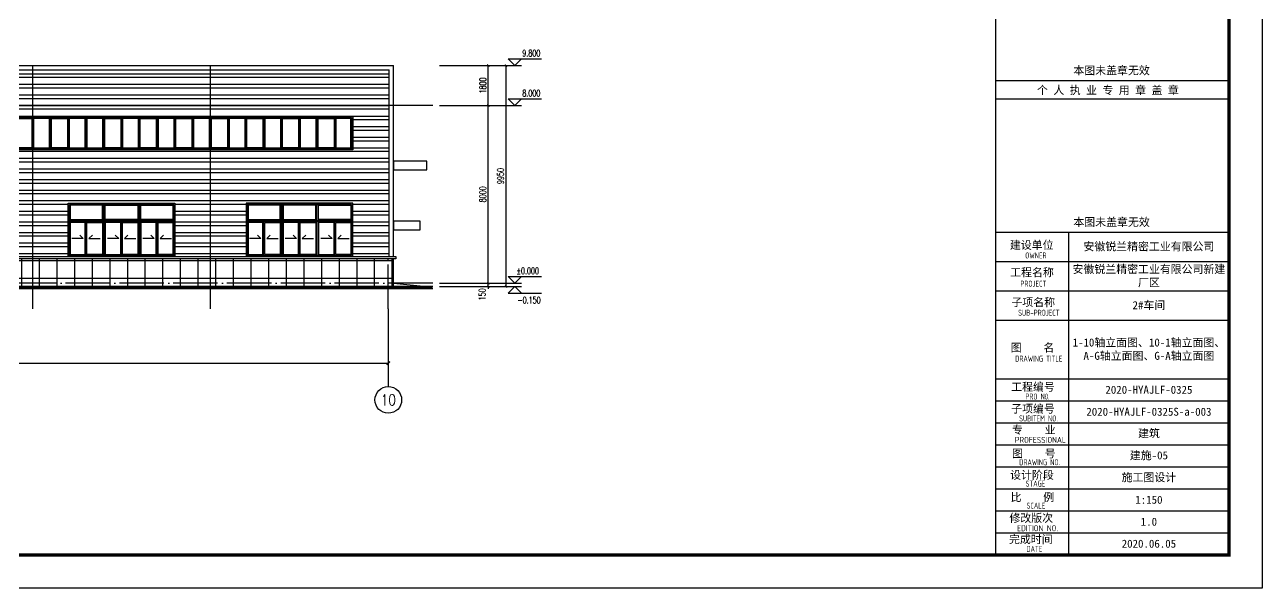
# Model space of a CAD drawing. Extents: x 170967 to 297117, y -33682 to 593582.
# Drawn here: x 241431 to 297117, y 109873 to 135235 of the extents above; entities that cross this region are included whole.
import ezdxf
from ezdxf.enums import TextEntityAlignment as Align

# ---------------------------------------------------------------- set-up
doc = ezdxf.new("R2010")
doc.units = 0
doc.header["$LTSCALE"] = 1000
doc.header["$MEASUREMENT"] = 0
doc.linetypes.add('DOTE', pattern=[2.42, 2, -0.2, 0.02, -0.2])
doc.layers.get('Defpoints').update_dxf_attribs({"color": 250})
for name, color, linetype in [('0 - 立面线', 7, 'Continuous'), ('0-建筑立面', 255, 'Continuous'), ('AXIS', 171, 'Continuous'), ('AXIS_TEXT', 7, 'Continuous'), ('DIM_ELEV', 171, 'Continuous'), ('DOTE', 14, 'DOTE'), ('PUB_TEXT', 7, 'Continuous'), ('PUB_TITLE', 171, 'Continuous'), ('TK', 4, 'Continuous'), ('WINDOW', 140, 'Continuous'), ('填充', 8, 'Continuous')]:
    doc.layers.add(name, color=color, linetype=linetype)
doc.styles.add('_TCH_AXIS', font='COMPLEX', dxfattribs={"bigfont": 'GBCBIG'})
doc.styles.add('_TCH_DIM', font='SIMPLEX', dxfattribs={"bigfont": 'GBCBIG'})
doc.styles.add('_TCH_DIM_T3', font='SIMPLEX', dxfattribs={"width": 0.705882, "bigfont": 'GBCBIG'})
doc.styles.add('COMPLEX', font='COMPLEX')
doc.styles.add('TSSD_REIN', font='tssdeng.shx', dxfattribs={"width": 0.7, "bigfont": 'tssdchn.shx'})
doc.styles.add('图签宋体', font='', dxfattribs={"height": 300})
doc.styles.get('图签宋体').set_extended_font_data('NSimSun')
doc.dimstyles.new('_TCH_ARCH&&100', dxfattribs={"dimtxt": 297.5, "dimasz": 100, "dimexe": 250, "dimexo": 300, "dimgap": 100, "dimtad": 1, "dimdec": 0, "dimzin": 0, "dimdsep": 46, "dimtxsty": '_TCH_DIM_T3', "dimblk": 'ARCHTICK', "dimcen": 0.09, "dimclrt": 7, "dimazin": 2, "dimtfac": 1, "dimtdec": 0, "dimtix": 1, "dimtmove": 2, "dimatfit": 3, "dimfxl": 0, "dimtolj": 1, "dimtzin": 0, "dimarcsym": 0})
doc.dimstyles.new('_TCH_ARCH&&150', dxfattribs={"dimtxt": 446.25, "dimasz": 150, "dimexe": 375, "dimexo": 450, "dimgap": 189.375, "dimtad": 1, "dimdec": 0, "dimzin": 0, "dimdsep": 46, "dimtxsty": '_TCH_DIM_T3', "dimblk": 'ARCHTICK', "dimcen": 0.09, "dimclrt": 7, "dimazin": 2, "dimtfac": 1, "dimtdec": 0, "dimtix": 1, "dimtmove": 2, "dimatfit": 3, "dimfxl": 0, "dimtolj": 1, "dimtzin": 0, "dimarcsym": 0})

# ---------------------------------------------------------------- blocks, each defined once
blk = doc.blocks.new('A$C7BE47643')
at = {"layer": 'WINDOW'}
for p, q in [((800, 50), (800, 1575)), ((2400, 50), (2400, 1575)), ((4000, 50), (4000, 1575))]:
    blk.add_line(p, q, dxfattribs=at)
for points in [[(0, 0), (4800, 0), (4800, 2400), (0, 2400)], [(50, 50), (4750, 50), (4750, 2350), (50, 2350)], [(1575, 2350), (1625, 2350), (1625, 50), (1575, 50)], [(3175, 2350), (3225, 2350), (3225, 50), (3175, 50)], [(4750, 1625), (4750, 1575), (50, 1575), (50, 1625)]]:
    blk.add_lwpolyline(points, close=True, dxfattribs=at)
at = {"layer": 'WINDOW', "color": 252}
for points in [[(1535, 2310), (90, 2310), (90, 1665), (1535, 1665)], [(3135, 2310), (1665, 2310), (1665, 1665), (3135, 1665)], [(3265, 2310), (4710, 2310), (4710, 1665), (3265, 1665)], [(760, 1535), (90, 1535), (90, 90), (760, 90)], [(840, 1535), (1535, 1535), (1535, 90), (840, 90)], [(2360, 1535), (1665, 1535), (1665, 90), (2360, 90)], [(2440, 1535), (3135, 1535), (3135, 90), (2440, 90)], [(3960, 1535), (3265, 1535), (3265, 90), (3960, 90)], [(4040, 1535), (4710, 1535), (4710, 90), (4040, 90)]]:
    blk.add_lwpolyline(points, close=True, dxfattribs=at)
at = {"layer": 'WINDOW'}
for points in [[(515, 972), (671, 813), (160, 813)], [(1085, 972), (929, 813), (1440, 813)], [(2115, 972), (2271, 813), (1760, 813)], [(2685, 972), (2529, 813), (3040, 813)], [(3715, 972), (3871, 813), (3360, 813)], [(4285, 972), (4129, 813), (4640, 813)]]:
    blk.add_lwpolyline(points, dxfattribs=at)
blk = doc.blocks.new('A$C3DA31D5A')
at = {"layer": 'WINDOW'}
for p, q in [((54400, 1450), (54400, 50)), ((55200, 1450), (55200, 50)), ((56000, 1450), (56000, 50)), ((56800, 1450), (56800, 50)), ((57600, 1450), (57600, 50)), ((58400, 1450), (58400, 50)), ((59200, 1450), (59200, 50)), ((60000, 1450), (60000, 50)), ((60800, 1450), (60800, 50)), ((61600, 1450), (61600, 50)), ((62400, 1450), (62400, 50)), ((63200, 1450), (63200, 50)), ((64000, 1450), (64000, 50)), ((64800, 1450), (64800, 50)), ((65600, 1450), (65600, 50)), ((66400, 1450), (66400, 50)), ((67200, 1450), (67200, 50)), ((68000, 1450), (68000, 50)), ((68800, 1450), (68800, 50))]:
    blk.add_line(p, q, dxfattribs=at)
for points in [[(68800, 0), (0, 0), (0, 1500), (68800, 1500)], [(68750, 50), (50, 50), (50, 1450), (68750, 1450)]]:
    blk.add_lwpolyline(points, close=True, dxfattribs=at)
at = {"layer": 'WINDOW', "color": 251}
for points in [[(54360, 90), (53640, 90), (53640, 1410), (54360, 1410)], [(54440, 90), (55160, 90), (55160, 1410), (54440, 1410)], [(55960, 90), (55240, 90), (55240, 1410), (55960, 1410)], [(56040, 90), (56760, 90), (56760, 1410), (56040, 1410)], [(56840, 90), (57560, 90), (57560, 1410), (56840, 1410)], [(58360, 90), (57640, 90), (57640, 1410), (58360, 1410)], [(58440, 90), (59160, 90), (59160, 1410), (58440, 1410)], [(59960, 90), (59240, 90), (59240, 1410), (59960, 1410)], [(60040, 90), (60760, 90), (60760, 1410), (60040, 1410)], [(61560, 90), (60840, 90), (60840, 1410), (61560, 1410)], [(61640, 90), (62360, 90), (62360, 1410), (61640, 1410)], [(63160, 90), (62440, 90), (62440, 1410), (63160, 1410)], [(63240, 90), (63960, 90), (63960, 1410), (63240, 1410)], [(64760, 90), (64040, 90), (64040, 1410), (64760, 1410)], [(64840, 90), (65560, 90), (65560, 1410), (64840, 1410)], [(66360, 90), (65640, 90), (65640, 1410), (66360, 1410)], [(66440, 90), (67160, 90), (67160, 1410), (66440, 1410)], [(67960, 90), (67240, 90), (67240, 1410), (67960, 1410)], [(68040, 90), (68710, 90), (68710, 1410), (68040, 1410)]]:
    blk.add_lwpolyline(points, close=True, dxfattribs=at)
blk = doc.blocks.new('GeYuanFrame_23765231', base_point=(20.09, 4.53))
at = {"layer": 'PUB_TITLE'}
blk.add_lwpolyline([(803.09, 14.53), (803.09, 111.33)], dxfattribs=at)
at = {"layer": 'TK'}
for p, q in [((781.09, 102.53), (851.09, 102.53)), ((781.09, 93.73), (851.09, 93.73)), ((781.09, 84.93), (803.09, 84.93)), ((781.09, 84.93), (851.09, 84.93)), ((781.09, 67.37), (851.09, 67.37)), ((781.09, 67.33), (851.09, 67.33)), ((781.09, 60.77), (851.09, 60.77)), ((781.09, 54.17), (851.09, 54.17)), ((781.09, 47.57), (851.09, 47.57)), ((781.09, 40.97), (851.09, 40.97)), ((781.09, 34.37), (851.09, 34.37)), ((781.09, 27.77), (851.09, 27.77)), ((781.09, 21.17), (851.09, 21.17)), ((781.09, 14.53), (851.09, 14.53))]:
    blk.add_line(p, q, dxfattribs=at)
blk.add_lwpolyline([(20.09, 4.53), (20.09, 598.53), (861.09, 598.53), (861.09, 4.53)], close=True, dxfattribs=at)
at = {"layer": 'TK', "const_width": 1}
blk.add_lwpolyline([(45.09, 588.53), (851.09, 588.53), (851.09, 14.53), (45.09, 14.53)], close=True, dxfattribs=at)
at = {"layer": 'TK'}
for points, const_width in [([(781.09, 588.53), (781.09, 14.53)], 0.4), ([(781.09, 156.83), (851.09, 156.83)], 0.35), ([(781.09, 111.33), (851.09, 111.33)], 0.35), ([(781.09, 67.37), (851.09, 67.37)], 0.35)]:
    blk.add_lwpolyline(points, dxfattribs=dict(at, const_width=const_width))
blk.add_lwpolyline([(781.09, 151.33), (851.09, 151.33)], dxfattribs=at)
at = {"layer": 'TK', "style": '图签宋体'}
for s, p in [('本图未盖章无效', (804.43, 158.7)), ('个 人 执 业 专 用 章 盖 章', (793.52, 152.77)), ('本图未盖章无效', (804.43, 113.2)), ('建设单位', (785.39, 106.33)), ('工程名称', (785.47, 98.12)), ('子项名称', (785.85, 89.14)), ('图    名', (785.63, 75.5)), ('工程编号', (785.77, 63.77)), ('子项编号', (785.77, 57.19)), ('专    业', (786.01, 50.88)), ('图    号', (786.02, 43.77)), ('设计阶段', (785.45, 37.32)), ('比    例', (785.59, 30.63)), ('修改版次', (785.24, 24.41)), ('完成时间', (785.11, 18.02))]:
    blk.add_text(s, height=2.4, dxfattribs=at).set_placement(p)
at = {"layer": 'TK', "style": 'TSSD_REIN'}
for s, width, p in [('OWNER', 0.7, (789.98, 103.48)), ('PROJECT', 0.7, (788.52, 95.02)), ('SUB-PROJECT', 0.7, (787.86, 86.3)), ('DRAWING TITLE', 0.7, (786.97, 72.53)), ('PRO N0.', 0.7, (790.01, 61.15)), ('SUBITEM NO.', 0.7, (788.15, 54.58)), ('PROFESSIONAL', 0.8, (786.88, 48.15)), ('DRAWING NO.', 0.7, (788.19, 41.45)), ('STAGE', 0.7, (790.09, 35.03)), ('SCALE', 0.7, (790.38, 28.42)), ('EDITION NO.', 0.8, (787.53, 21.64)), ('DATE', 0.7, (790.33, 15.45))]:
    blk.add_text(s, height=1.8, dxfattribs=dict(at, width=width)).set_placement(p)
at = {"layer": 'TK', "char_height": 2.4, "width": 48, "attachment_point": 5, "style": '图签宋体'}
for s, insert in [('安徽锐兰精密工业有限公司', (827.09, 106.93)), ('安徽锐兰精密工业有限公司新建厂区', (827.09, 98.13)), ('2#车间', (827.09, 89.33)), ('1-10轴立面图、10-1轴立面图、A-G轴立面图、G-A轴立面图', (827.09, 76.13)), ('2020-HYAJLF-0325', (827.09, 64.07)), ('2020-HYAJLF-0325S-a-003', (827.09, 57.47)), ('建筑', (827.09, 50.87)), ('建施-05', (827.09, 44.27)), ('施工图设计', (827.09, 37.67)), ('1:150', (827.09, 31.07)), ('1.0', (827.09, 24.47)), ('2020.06.05', (827.09, 17.88))]:
    blk.add_mtext(s, dxfattribs=dict(at, insert=insert))
blk = doc.blocks.new('_AXISO')
blk.add_circle((0, 0), 0.5)
at = {"layer": 'AXIS_TEXT', "style": 'COMPLEX', "width": 1.041667}
blk.add_attdef('A', text='', height=0.56, dxfattribs=at).set_placement((-0.25, -0.28), (0.25, -0.28), align=Align.FIT)
blk = doc.blocks.new('_ArchTick')
at = {"color": 0, "linetype": 'ByBlock', "const_width": 0.4}
blk.add_lwpolyline([(-0.5, -0.5), (0.5, 0.5)], dxfattribs=at)
blk = doc.blocks.new('*D112')
at = {"layer": 'AXIS', "color": 0, "lineweight": -2}
for p, q in [((185790, 122000), (185790, 119625)), ((257790, 122000), (257790, 119625)), ((185790, 120000), (257790, 120000))]:
    blk.add_line(p, q, dxfattribs=at)
at = {"layer": 'Defpoints', "color": 0}
for p in [(185790, 122450), (257790, 122450), (257790, 120000)]:
    blk.add_point(p, dxfattribs=at)
at = {"layer": 'AXIS', "color": 0, "lineweight": -2, "xscale": 150, "yscale": 150, "zscale": 150, "rotation": 180}
blk.add_blockref('_ArchTick', (185790, 120000), dxfattribs=at)
at = {"layer": 'AXIS', "color": 0, "lineweight": -2, "xscale": 150, "yscale": 150, "zscale": 150}
blk.add_blockref('_ArchTick', (257790, 120000), dxfattribs=at)
at = {"layer": 'AXIS', "color": 7, "insert": (221790, 120412), "char_height": 446.2, "attachment_point": 5, "style": '_TCH_DIM_T3'}
blk.add_mtext('\\A1;72000', dxfattribs=at)
blk = doc.blocks.new('*D113')
at = {"layer": 'AXIS', "color": 0, "lineweight": -2}
for p, q in [((260090, 133400), (263340, 133400)), ((263090, 123450), (263090, 133400)), ((260090, 123450), (263340, 123450))]:
    blk.add_line(p, q, dxfattribs=at)
at = {"layer": 'Defpoints', "color": 0}
for p in [(259790, 133400), (263090, 133400), (259790, 123450)]:
    blk.add_point(p, dxfattribs=at)
at = {"layer": 'AXIS', "color": 0, "lineweight": -2, "xscale": 100, "yscale": 100, "zscale": 100}
for p, rotation in [((263090, 133400), 90), ((263090, 123450), 270)]:
    blk.add_blockref('_ArchTick', p, dxfattribs=dict(at, rotation=rotation))
at = {"layer": 'AXIS', "color": 7, "insert": (262842, 128425), "char_height": 297.5, "attachment_point": 5, "rotation": 90, "style": '_TCH_DIM_T3'}
blk.add_mtext('\\A1;9950', dxfattribs=at)
blk = doc.blocks.new('*D114')
at = {"layer": 'AXIS', "color": 0, "lineweight": -2}
for p, q in [((262290, 123600), (262290, 123700)), ((260090, 123600), (262540, 123600)), ((260090, 123450), (262540, 123450)), ((262290, 123450), (262290, 123600)), ((262290, 123450), (262290, 123350))]:
    blk.add_line(p, q, dxfattribs=at)
at = {"layer": 'Defpoints', "color": 0}
for p in [(259790, 123600), (259790, 123450), (262290, 123600)]:
    blk.add_point(p, dxfattribs=at)
at = {"layer": 'AXIS', "color": 0, "lineweight": -2, "xscale": 100, "yscale": 100, "zscale": 100}
for p, rotation in [((262290, 123600), 270), ((262290, 123450), 90)]:
    blk.add_blockref('_ArchTick', p, dxfattribs=dict(at, rotation=rotation))
at = {"layer": 'AXIS', "color": 7, "insert": (262015, 123100), "char_height": 297.5, "attachment_point": 5, "rotation": 90, "style": '_TCH_DIM_T3'}
blk.add_mtext('\\A1;150', dxfattribs=at)
blk = doc.blocks.new('*D115')
at = {"layer": 'AXIS', "color": 0, "lineweight": -2}
for p, q in [((260090, 131600), (262540, 131600)), ((262290, 123600), (262290, 131600)), ((260090, 123600), (262540, 123600))]:
    blk.add_line(p, q, dxfattribs=at)
at = {"layer": 'Defpoints', "color": 0}
for p in [(259790, 131600), (262290, 131600), (259790, 123600)]:
    blk.add_point(p, dxfattribs=at)
at = {"layer": 'AXIS', "color": 0, "lineweight": -2, "xscale": 100, "yscale": 100, "zscale": 100}
for p, rotation in [((262290, 131600), 90), ((262290, 123600), 270)]:
    blk.add_blockref('_ArchTick', p, dxfattribs=dict(at, rotation=rotation))
at = {"layer": 'AXIS', "color": 7, "insert": (262042, 127600), "char_height": 297.5, "attachment_point": 5, "rotation": 90, "style": '_TCH_DIM_T3'}
blk.add_mtext('\\A1;8000', dxfattribs=at)
blk = doc.blocks.new('*D116')
at = {"layer": 'AXIS', "color": 0, "lineweight": -2}
for p, q in [((260090, 133400), (262540, 133400)), ((262290, 131600), (262290, 133400)), ((260090, 131600), (262540, 131600))]:
    blk.add_line(p, q, dxfattribs=at)
at = {"layer": 'Defpoints', "color": 0}
for p in [(259790, 133400), (262290, 133400), (259790, 131600)]:
    blk.add_point(p, dxfattribs=at)
at = {"layer": 'AXIS', "color": 0, "lineweight": -2, "xscale": 100, "yscale": 100, "zscale": 100}
for p, rotation in [((262290, 133400), 90), ((262290, 131600), 270)]:
    blk.add_blockref('_ArchTick', p, dxfattribs=dict(at, rotation=rotation))
at = {"layer": 'AXIS', "color": 7, "insert": (262042, 132500), "char_height": 297.5, "attachment_point": 5, "rotation": 90, "style": '_TCH_DIM_T3'}
blk.add_mtext('\\A1;1800', dxfattribs=at)

msp = doc.modelspace()

# ---------------------------------------------------------------- hatches: boundary and pattern name
at = {"layer": '填充'}
h = msp.add_hatch(dxfattribs=at)
h.set_pattern_fill('ANSI32,_O', color=250, scale=100, angle=135)
h.set_pattern_definition([(180, (0, 0), (-3e-14, -476.25), []), (180, (-158.75, 158.75), (-3e-14, -476.25), [])])
h.paths.add_polyline_path([(257830.4, 133199.9), (185750.4, 133199.9), (185750.4, 124799.9), (187390.4, 124799.9), (187390.4, 127199.9), (192190.4, 127199.9), (192190.4, 124799.9), (195390.4, 124799.9), (195390.4, 127199.9), (200190.4, 127199.9), (200190.4, 124799.9), (203390.4, 124799.9), (203390.4, 127199.9), (208190.4, 127199.9), (208190.4, 124799.9), (211390.4, 124799.9), (211390.4, 127199.9), (216190.4, 127199.9), (216190.4, 124799.9), (219390.4, 124799.9), (219390.4, 127199.9), (224190.4, 127199.9), (224190.4, 124799.9), (227390.4, 124799.9), (227390.4, 127199.9), (232190.4, 127199.9), (232190.4, 124799.9), (235390.4, 124799.9), (235390.4, 127199.9), (240190.4, 127199.9), (240190.4, 124799.9), (243390.4, 124799.9), (243390.4, 127199.9), (248190.4, 127199.9), (248190.4, 124799.9), (251390.4, 124799.9), (251390.4, 127199.9), (256190.4, 127199.9), (256190.4, 124799.9), (257830.4, 124799.9)])
h.paths.add_polyline_path([(187390.4, 129599.9), (187390.4, 131099.9), (256190.4, 131099.9), (256190.4, 129599.9)], flags=16)
h.paths.add_polyline_path([(187440.4, 129649.9), (187440.4, 131049.9), (256140.4, 131049.9), (256140.4, 129649.9)], flags=0)
h.paths.add_polyline_path([(240230.4, 129689.9), (240230.4, 131009.9), (240950.4, 131009.9), (240950.4, 129689.9)], flags=0)
h.paths.add_polyline_path([(241030.4, 129689.9), (241030.4, 131009.9), (241750.4, 131009.9), (241750.4, 129689.9)], flags=0)
h.paths.add_polyline_path([(240150.4, 129689.9), (239430.4, 129689.9), (239430.4, 131009.9), (240150.4, 131009.9)], flags=0)
h.paths.add_polyline_path([(241830.4, 129689.9), (241830.4, 131009.9), (242550.4, 131009.9), (242550.4, 129689.9)], flags=0)
h.paths.add_polyline_path([(239350.4, 129689.9), (238630.4, 129689.9), (238630.4, 131009.9), (239350.4, 131009.9)], flags=0)
h.paths.add_polyline_path([(242630.4, 129689.9), (242630.4, 131009.9), (243350.4, 131009.9), (243350.4, 129689.9)], flags=0)
h.paths.add_polyline_path([(238550.4, 129689.9), (237830.4, 129689.9), (237830.4, 131009.9), (238550.4, 131009.9)], flags=0)
h.paths.add_polyline_path([(243430.4, 129689.9), (243430.4, 131009.9), (244150.4, 131009.9), (244150.4, 129689.9)], flags=0)
h.paths.add_polyline_path([(237750.4, 129689.9), (237030.4, 129689.9), (237030.4, 131009.9), (237750.4, 131009.9)], flags=0)
h.paths.add_polyline_path([(244230.4, 129689.9), (244230.4, 131009.9), (244950.4, 131009.9), (244950.4, 129689.9)], flags=0)
h.paths.add_polyline_path([(236950.4, 129689.9), (236230.4, 129689.9), (236230.4, 131009.9), (236950.4, 131009.9)], flags=0)
h.paths.add_polyline_path([(245030.4, 129689.9), (245030.4, 131009.9), (245750.4, 131009.9), (245750.4, 129689.9)], flags=0)
h.paths.add_polyline_path([(236150.4, 129689.9), (235430.4, 129689.9), (235430.4, 131009.9), (236150.4, 131009.9)], flags=0)
h.paths.add_polyline_path([(245830.4, 129689.9), (245830.4, 131009.9), (246550.4, 131009.9), (246550.4, 129689.9)], flags=0)
h.paths.add_polyline_path([(235350.4, 129689.9), (234630.4, 129689.9), (234630.4, 131009.9), (235350.4, 131009.9)], flags=0)
h.paths.add_polyline_path([(246630.4, 129689.9), (246630.4, 131009.9), (247350.4, 131009.9), (247350.4, 129689.9)], flags=0)
h.paths.add_polyline_path([(234550.4, 129689.9), (233830.4, 129689.9), (233830.4, 131009.9), (234550.4, 131009.9)], flags=0)
h.paths.add_polyline_path([(247430.4, 129689.9), (247430.4, 131009.9), (248150.4, 131009.9), (248150.4, 129689.9)], flags=0)
h.paths.add_polyline_path([(233750.4, 129689.9), (233030.4, 129689.9), (233030.4, 131009.9), (233750.4, 131009.9)], flags=0)
h.paths.add_polyline_path([(248230.4, 129689.9), (248230.4, 131009.9), (248950.4, 131009.9), (248950.4, 129689.9)], flags=0)
h.paths.add_polyline_path([(232950.4, 129689.9), (232230.4, 129689.9), (232230.4, 131009.9), (232950.4, 131009.9)], flags=0)
h.paths.add_polyline_path([(249030.4, 129689.9), (249030.4, 131009.9), (249750.4, 131009.9), (249750.4, 129689.9)], flags=0)
h.paths.add_polyline_path([(232150.4, 129689.9), (231430.4, 129689.9), (231430.4, 131009.9), (232150.4, 131009.9)], flags=0)
h.paths.add_polyline_path([(249830.4, 129689.9), (249830.4, 131009.9), (250550.4, 131009.9), (250550.4, 129689.9)], flags=0)
h.paths.add_polyline_path([(231350.4, 129689.9), (230630.4, 129689.9), (230630.4, 131009.9), (231350.4, 131009.9)], flags=0)
h.paths.add_polyline_path([(250630.4, 129689.9), (250630.4, 131009.9), (251350.4, 131009.9), (251350.4, 129689.9)], flags=0)
h.paths.add_polyline_path([(230550.4, 129689.9), (229830.4, 129689.9), (229830.4, 131009.9), (230550.4, 131009.9)], flags=0)
h.paths.add_polyline_path([(251430.4, 129689.9), (251430.4, 131009.9), (252150.4, 131009.9), (252150.4, 129689.9)], flags=0)
h.paths.add_polyline_path([(229750.4, 129689.9), (229030.4, 129689.9), (229030.4, 131009.9), (229750.4, 131009.9)], flags=0)
h.paths.add_polyline_path([(252230.4, 129689.9), (252230.4, 131009.9), (252950.4, 131009.9), (252950.4, 129689.9)], flags=0)
h.paths.add_polyline_path([(228950.4, 129689.9), (228230.4, 129689.9), (228230.4, 131009.9), (228950.4, 131009.9)], flags=0)
h.paths.add_polyline_path([(253030.4, 129689.9), (253030.4, 131009.9), (253750.4, 131009.9), (253750.4, 129689.9)], flags=0)
h.paths.add_polyline_path([(228150.4, 129689.9), (227430.4, 129689.9), (227430.4, 131009.9), (228150.4, 131009.9)], flags=0)
h.paths.add_polyline_path([(253830.4, 129689.9), (253830.4, 131009.9), (254550.4, 131009.9), (254550.4, 129689.9)], flags=0)
h.paths.add_polyline_path([(227350.4, 129689.9), (226630.4, 129689.9), (226630.4, 131009.9), (227350.4, 131009.9)], flags=0)
h.paths.add_polyline_path([(254630.4, 129689.9), (254630.4, 131009.9), (255350.4, 131009.9), (255350.4, 129689.9)], flags=0)
h.paths.add_polyline_path([(226550.4, 129689.9), (225830.4, 129689.9), (225830.4, 131009.9), (226550.4, 131009.9)], flags=0)
h.paths.add_polyline_path([(255430.4, 129689.9), (255430.4, 131009.9), (256100.4, 131009.9), (256100.4, 129689.9)], flags=0)
h.paths.add_polyline_path([(225750.4, 129689.9), (225030.4, 129689.9), (225030.4, 131009.9), (225750.4, 131009.9)], flags=0)
h.paths.add_polyline_path([(224950.4, 129689.9), (224230.4, 129689.9), (224230.4, 131009.9), (224950.4, 131009.9)], flags=0)
h.paths.add_polyline_path([(224150.4, 129689.9), (223430.4, 129689.9), (223430.4, 131009.9), (224150.4, 131009.9)], flags=0)
h.paths.add_polyline_path([(223350.4, 129689.9), (222630.4, 129689.9), (222630.4, 131009.9), (223350.4, 131009.9)], flags=0)
h.paths.add_polyline_path([(222550.4, 129689.9), (221830.4, 129689.9), (221830.4, 131009.9), (222550.4, 131009.9)], flags=0)
h.paths.add_polyline_path([(221750.4, 129689.9), (221030.4, 129689.9), (221030.4, 131009.9), (221750.4, 131009.9)], flags=0)
h.paths.add_polyline_path([(220950.4, 129689.9), (220230.4, 129689.9), (220230.4, 131009.9), (220950.4, 131009.9)], flags=0)
h.paths.add_polyline_path([(220150.4, 129689.9), (219430.4, 129689.9), (219430.4, 131009.9), (220150.4, 131009.9)], flags=0)
h.paths.add_polyline_path([(219350.4, 129689.9), (218630.4, 129689.9), (218630.4, 131009.9), (219350.4, 131009.9)], flags=0)
h.paths.add_polyline_path([(218550.4, 129689.9), (217830.4, 129689.9), (217830.4, 131009.9), (218550.4, 131009.9)], flags=0)
h.paths.add_polyline_path([(217750.4, 129689.9), (217030.4, 129689.9), (217030.4, 131009.9), (217750.4, 131009.9)], flags=0)
h.paths.add_polyline_path([(216950.4, 129689.9), (216230.4, 129689.9), (216230.4, 131009.9), (216950.4, 131009.9)], flags=0)
h.paths.add_polyline_path([(216150.4, 129689.9), (215430.4, 129689.9), (215430.4, 131009.9), (216150.4, 131009.9)], flags=0)
h.paths.add_polyline_path([(215350.4, 129689.9), (214630.4, 129689.9), (214630.4, 131009.9), (215350.4, 131009.9)], flags=0)
h.paths.add_polyline_path([(214550.4, 129689.9), (213830.4, 129689.9), (213830.4, 131009.9), (214550.4, 131009.9)], flags=0)
h.paths.add_polyline_path([(213750.4, 129689.9), (213030.4, 129689.9), (213030.4, 131009.9), (213750.4, 131009.9)], flags=0)
h.paths.add_polyline_path([(212950.4, 129689.9), (212230.4, 129689.9), (212230.4, 131009.9), (212950.4, 131009.9)], flags=0)
h.paths.add_polyline_path([(212150.4, 129689.9), (211430.4, 129689.9), (211430.4, 131009.9), (212150.4, 131009.9)], flags=0)
h.paths.add_polyline_path([(211350.4, 129689.9), (210630.4, 129689.9), (210630.4, 131009.9), (211350.4, 131009.9)], flags=0)
h.paths.add_polyline_path([(210550.4, 129689.9), (209830.4, 129689.9), (209830.4, 131009.9), (210550.4, 131009.9)], flags=0)
h.paths.add_polyline_path([(209750.4, 129689.9), (209030.4, 129689.9), (209030.4, 131009.9), (209750.4, 131009.9)], flags=0)
h.paths.add_polyline_path([(208950.4, 129689.9), (208230.4, 129689.9), (208230.4, 131009.9), (208950.4, 131009.9)], flags=0)
h.paths.add_polyline_path([(208150.4, 129689.9), (207430.4, 129689.9), (207430.4, 131009.9), (208150.4, 131009.9)], flags=0)
h.paths.add_polyline_path([(207350.4, 129689.9), (206630.4, 129689.9), (206630.4, 131009.9), (207350.4, 131009.9)], flags=0)
h.paths.add_polyline_path([(206550.4, 129689.9), (205830.4, 129689.9), (205830.4, 131009.9), (206550.4, 131009.9)], flags=0)
h.paths.add_polyline_path([(205750.4, 129689.9), (205030.4, 129689.9), (205030.4, 131009.9), (205750.4, 131009.9)], flags=0)
h.paths.add_polyline_path([(204950.4, 129689.9), (204230.4, 129689.9), (204230.4, 131009.9), (204950.4, 131009.9)], flags=0)
h.paths.add_polyline_path([(204150.4, 129689.9), (203430.4, 129689.9), (203430.4, 131009.9), (204150.4, 131009.9)], flags=0)
h.paths.add_polyline_path([(203350.4, 129689.9), (202630.4, 129689.9), (202630.4, 131009.9), (203350.4, 131009.9)], flags=0)
h.paths.add_polyline_path([(202550.4, 129689.9), (201830.4, 129689.9), (201830.4, 131009.9), (202550.4, 131009.9)], flags=0)
h.paths.add_polyline_path([(201750.4, 129689.9), (201030.4, 129689.9), (201030.4, 131009.9), (201750.4, 131009.9)], flags=0)
h.paths.add_polyline_path([(200950.4, 129689.9), (200230.4, 129689.9), (200230.4, 131009.9), (200950.4, 131009.9)], flags=0)
h.paths.add_polyline_path([(200150.4, 129689.9), (199430.4, 129689.9), (199430.4, 131009.9), (200150.4, 131009.9)], flags=0)
h.paths.add_polyline_path([(199350.4, 129689.9), (198630.4, 129689.9), (198630.4, 131009.9), (199350.4, 131009.9)], flags=0)
h.paths.add_polyline_path([(198550.4, 129689.9), (197830.4, 129689.9), (197830.4, 131009.9), (198550.4, 131009.9)], flags=0)
h.paths.add_polyline_path([(197750.4, 129689.9), (197030.4, 129689.9), (197030.4, 131009.9), (197750.4, 131009.9)], flags=0)
h.paths.add_polyline_path([(196950.4, 129689.9), (196230.4, 129689.9), (196230.4, 131009.9), (196950.4, 131009.9)], flags=0)
h.paths.add_polyline_path([(196150.4, 129689.9), (195430.4, 129689.9), (195430.4, 131009.9), (196150.4, 131009.9)], flags=0)
h.paths.add_polyline_path([(195350.4, 129689.9), (194630.4, 129689.9), (194630.4, 131009.9), (195350.4, 131009.9)], flags=0)
h.paths.add_polyline_path([(194550.4, 129689.9), (193830.4, 129689.9), (193830.4, 131009.9), (194550.4, 131009.9)], flags=0)
h.paths.add_polyline_path([(193750.4, 129689.9), (193030.4, 129689.9), (193030.4, 131009.9), (193750.4, 131009.9)], flags=0)
h.paths.add_polyline_path([(192950.4, 129689.9), (192230.4, 129689.9), (192230.4, 131009.9), (192950.4, 131009.9)], flags=0)
h.paths.add_polyline_path([(192150.4, 129689.9), (191430.4, 129689.9), (191430.4, 131009.9), (192150.4, 131009.9)], flags=0)
h.paths.add_polyline_path([(191350.4, 129689.9), (190630.4, 129689.9), (190630.4, 131009.9), (191350.4, 131009.9)], flags=0)
h.paths.add_polyline_path([(190550.4, 129689.9), (189830.4, 129689.9), (189830.4, 131009.9), (190550.4, 131009.9)], flags=0)
h.paths.add_polyline_path([(189750.4, 129689.9), (189030.4, 129689.9), (189030.4, 131009.9), (189750.4, 131009.9)], flags=0)
h.paths.add_polyline_path([(188950.4, 129689.9), (188230.4, 129689.9), (188230.4, 131009.9), (188950.4, 131009.9)], flags=0)
h.paths.add_polyline_path([(188150.4, 129689.9), (187480.4, 129689.9), (187480.4, 131009.9), (188150.4, 131009.9)], flags=0)
h = msp.add_hatch(dxfattribs=at)
h.set_pattern_fill('NET', color=250, scale=250)
h.set_pattern_definition([(0, (0, 0), (0, 793.75), []), (90, (0, 0), (-793.75, 5e-14), [])])
h.paths.add_polyline_path([(258030.4, 124699.9), (185550.4, 124699.9), (185550.4, 123449.9), (258030.4, 123449.9)])

# ---------------------------------------------------------------- linework, layer by layer
at = {"const_width": 100}
msp.add_lwpolyline([(259790.4, 123399.9), (182790.4, 123399.9)], dxfattribs=at)
for points in [[(259790.4, 123449.9), (182790.4, 123449.9)], [(259790.4, 123349.9), (182790.4, 123349.9)]]:
    msp.add_lwpolyline(points)
at = {"layer": '0 - 立面线'}
for p, q in [((257830.4, 124799.9), (257830.4, 133199.9)), ((258030.4, 124799.9), (258030.4, 133399.9)), ((258130.4, 124799.9), (258130.4, 124699.9)), ((258030.4, 123449.9), (258030.4, 124699.9)), ((258030.4, 123599.9), (259530.4, 123449.9))]:
    msp.add_line(p, q, dxfattribs=at)
for points in [[(258030.4, 129099.9), (258030.4, 128699.9), (259530.4, 128699.9), (259530.4, 129099.9)], [(258030.4, 126399.9), (258030.4, 125999.9), (259230.4, 125999.9), (259230.4, 126399.9)]]:
    msp.add_lwpolyline(points, close=True, dxfattribs=at)
at = {"layer": '0-建筑立面'}
for p, q in [((185550.4, 133399.9), (258030.4, 133399.9)), ((185750.4, 133199.9), (257830.4, 133199.9))]:
    msp.add_line(p, q, dxfattribs=at)
msp.add_lwpolyline([(258130.4, 124699.9), (185450.4, 124699.9), (185450.4, 124799.9), (258130.4, 124799.9)], dxfattribs=at)
at = {"layer": 'AXIS'}
msp.add_line((257790.4, 122449.9), (257790.4, 118949.9), dxfattribs=at)
at = {"layer": 'Defpoints'}
for p, q in [((241790.4, 122449.9), (241790.4, 133399.9)), ((249790.4, 122449.9), (249790.4, 133399.9)), ((259790.4, 131599.9), (182790.4, 131599.9))]:
    msp.add_line(p, q, dxfattribs=at)
at = {"layer": 'DIM_ELEV'}
for p, q in [((263490.4, 133399.9), (263190.4, 133699.9)), ((263190.4, 133699.9), (264689.9, 133699.9)), ((263490.4, 133399.9), (263790.4, 133699.9)), ((262290.4, 133399.9), (263790.4, 133399.9)), ((262290.4, 131599.9), (263790.4, 131599.9)), ((263490.4, 131599.9), (263190.4, 131899.9)), ((263190.4, 131899.9), (264689.9, 131899.9)), ((263490.4, 131599.9), (263790.4, 131899.9)), ((263490.4, 123599.9), (263190.4, 123899.9)), ((263190.4, 123899.9), (264689.9, 123899.9)), ((263490.4, 123599.9), (263790.4, 123899.9)), ((262290.4, 123599.9), (263790.4, 123599.9)), ((262290.4, 123449.9), (263790.4, 123449.9)), ((263490.4, 123449.9), (263190.4, 123149.9)), ((263190.4, 123149.9), (264689.9, 123149.9)), ((263490.4, 123449.9), (263790.4, 123149.9))]:
    msp.add_line(p, q, dxfattribs=at)
at = {"layer": 'DOTE'}
for p, q in [((257790.4, 122449.9), (257790.4, 124799.9)), ((259790.4, 123599.9), (182790.4, 123599.9))]:
    msp.add_line(p, q, dxfattribs=at)

# ---------------------------------------------------------------- block references
at = {"layer": '0-建筑立面', "xscale": 150, "yscale": 150, "zscale": 150}
msp.add_blockref('GeYuanFrame_23765231', (170967.1, 109873.5), dxfattribs=at)
at = {"layer": '0-建筑立面'}
msp.add_blockref('A$C3DA31D5A', (187390.4, 129599.9), dxfattribs=at)
at = {"layer": 'AXIS'}
ref = msp.add_blockref('_AXISO', (257790.4, 118349.9), dxfattribs=dict(at, xscale=1200, yscale=1200, zscale=1200))
ref.add_attrib('A', '10', dxfattribs={"layer": 'AXIS_TEXT', "height": 492.67, "style": '_TCH_AXIS'}).set_placement((257450.2, 118103.6), (258130.6, 118103.6), align=Align.FIT)
at = {"layer": 'WINDOW', "xscale": -1}
msp.add_blockref('A$C7BE47643', (248190.4, 124799.9), dxfattribs=at)
at = {"layer": 'WINDOW'}
msp.add_blockref('A$C7BE47643', (251390.4, 124799.9), dxfattribs=at)

# ---------------------------------------------------------------- texts
at = {"layer": 'PUB_TEXT', "style": '_TCH_DIM', "width": 0.705882}
for s, p in [('9.800', (263819.9, 133804.9)), ('8.000', (263819.9, 132004.9)), ('%%P0.000', (263559.9, 124004.9)), ('-0.150', (263599.9, 122694.9))]:
    msp.add_text(s, height=297.5, dxfattribs=at).set_placement(p)

# ---------------------------------------------------------------- dimensions: what is measured, and where the dimension line sits
at = {"layer": 'AXIS'}
for p1, p2, distance, dimstyle, picture, middle in [((259790.4, 123449.9), (259790.4, 133399.9), -3300, '_TCH_ARCH&&100', '*D113', (262841.7, 128424.9)), ((259790.4, 131599.9), (259790.4, 133399.9), -2500, '_TCH_ARCH&&100', '*D116', (262041.7, 132499.9)), ((259790.4, 123599.9), (259790.4, 131599.9), -2500, '_TCH_ARCH&&100', '*D115', (262041.7, 127599.9)), ((185790.4, 122449.9), (257790.4, 122449.9), -2450, '_TCH_ARCH&&150', '*D112', (221790.4, 120412.4))]:
    dim = msp.add_aligned_dim(p1=p1, p2=p2, distance=distance, dimstyle=dimstyle, dxfattribs=at)
    dim.commit()
    dim.dimension.update_dxf_attribs({"geometry": picture, "text_midpoint": middle})
dim = msp.add_linear_dim(base=(262290.4, 123599.9), p1=(259790.4, 123449.9), p2=(259790.4, 123599.9), angle=90, dimstyle='_TCH_ARCH&&100', dxfattribs=at)
dim.commit()
dim.dimension.update_dxf_attribs({"geometry": '*D114', "text_midpoint": (262015.4, 123099.9), "dimtype": 161})

doc.saveas('drawing.dxf')
